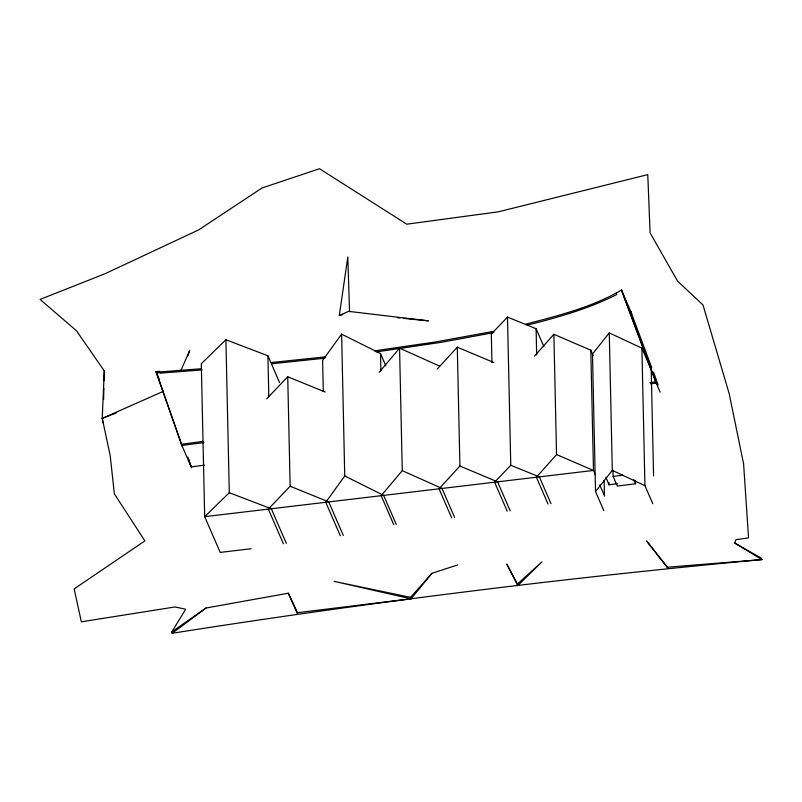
<?xml version="1.0" encoding="UTF-8"?>
<svg xmlns="http://www.w3.org/2000/svg" width="802" height="802" viewBox="0 0 802 802"><rect width="100%" height="100%" fill="white"/><g stroke="black" fill="none" stroke-linecap="round" stroke-linejoin="round"><path stroke-width="1.2" d="M103.608 399.416L103.869 388.268M104.049 380.83L104.29 370.925L76.461 330.755L40.1 299.417L104.841 273.813L198.615 229.913L261.993 188.009L319.527 168.731L406.774 224.189L498.232 211.838L647.775 174.635L650.101 232.891L677.51 281.041L702.983 304.96L729.128 393.431L743.594 463.917L748.537 537.831L735.865 539.696L734.863 543.114L761.9 559.596L761.399 558.192L734.863 543.114M617.6 483.706L608.969 484.779L609.039 482.543M103.047 422.945L102.245 418.403L104.29 370.925M342.735 314.615L339.316 315.457L347.817 256.961L349.542 311.687M187.548 356.379L189.673 350.554L180.761 370.865M667.575 567.204L667.795 568.277L646.572 540.959L667.575 567.204L761.9 559.596C564.628 577.861 367.887 602.412 172.189 633.269L171.808 631.926L185.683 609.209L174.956 606.974L81.353 621.811L74.155 588.919L144.891 540.899L114.355 493.852L110.195 455.566L102.245 418.403L163.598 391.206M385.842 365.832L380.509 353.552L341.612 334.133L322.615 360.439L323.296 391.546M341.612 334.133L344.75 475.967L325.752 502.273L340.309 535.766M653.57 475.847L651.214 369.602L641.901 348.168L609.269 332.89L592.477 354.043L595.515 491.546L603.856 510.724M595.515 491.546L612.307 470.383L609.269 332.89M457.721 564.919L431.917 573.31L411.065 598.813L297.502 612.678L288.329 593.209L206.054 607.996L171.808 631.926M379.236 372.268L399.556 348.148L439.295 365.963M399.556 348.148L402.263 470.634L381.161 495.686L393.782 524.719M534.523 356.078L553.871 334.294L590.803 350.193L593.229 355.777M553.871 334.294L556.548 454.564L536.398 477.25L548.047 504.027M410.544 597.36L411.065 598.813L334.133 581.36L410.544 597.36L431.917 573.31M437.24 369.05L457.29 347.186L493.811 362.514M457.29 347.186L459.917 466.032L439.035 488.799L451.656 517.831M266.745 398.774L287.728 376.77L325.181 392.008M287.728 376.77L290.144 486.223L268.329 509.11L283.377 543.716M543.866 346.594L536.097 328.73L507.486 317.101L491.305 334.063L491.947 362.694M507.486 317.101L510.774 465.27L494.603 482.223L507.225 511.255M517.761 585.63L541.982 561.851L517.46 584.006L517.761 585.63L506.704 563.986L517.46 584.006M279.557 382.574L267.908 355.777L225.903 339.737L201.302 363.707L204.68 516.678L220.219 552.408L251.056 548.738M225.903 339.737L229.292 492.709L204.68 516.678L593.48 470.443L595.415 474.904M172.189 633.269L206.054 607.996M525.861 324.138C558.503 315.557 592.157 307.296 621.48 290.023L631.695 313.622L630.713 314.244M629.45 312.299L630.803 311.457L631.214 312.469M339.316 315.457L348.599 311.356L428.378 320.84L403.757 318.374M102.245 418.403L116.15 413.03M527.355 325.101C557.901 317.472 588.538 308.81 616.748 294.534L616.217 293.342M493.42 331.386L435.817 341.913L374.664 350.845M493.962 332.589L440.94 342.364L376.288 351.908M181.473 444.258L202.946 441.411M203.878 442.564L181.894 445.481L155.899 371.557L159.568 371.286L159.538 371.958L201.593 368.73M204.65 465.13L191.217 466.914L188.35 458.734M613.209 470.754L612.949 470.092L613.129 476.428L622.863 475.215M635.465 480.538L635.565 483.776L617.309 486.042L613.129 476.428M650.041 382.594L655.695 381.892L660.156 392.128M650.582 383.797L656.236 383.095M325.582 356.84L271.377 362.534M324.94 358.173L271.918 363.737M202.124 369.922L160.079 373.161L160.099 372.489L156.44 372.76M157.362 373.662L156.831 373.702L167.147 403.165M397.591 317.752L400.058 318.003M229.292 492.709L271.297 508.759L286.344 543.365M510.774 465.27L539.375 476.899L551.024 503.696M290.144 486.223L328.74 501.922L343.296 535.415M459.917 466.032L497.581 481.842L510.202 510.864M556.548 454.564L593.48 470.453L590.803 350.193M402.263 470.634L442.002 488.448L454.624 517.48M612.307 470.383L644.938 485.671L652.788 503.716M344.75 475.967L383.637 495.395L396.258 524.418M288.329 593.209L297.522 613.991L297.502 612.678M633.7 479.506L635.565 483.776M599.786 484.949L604.638 496.117M155.899 371.557L159.377 379.526M181.352 444.278L191.608 467.857M621.48 290.023L656.627 384.038M605.971 477.27L608.969 484.779M630.763 311.477L651.745 367.737M653.53 372.178L656.537 380.369M656.878 381.521L658.161 384.96M621.44 290.043L655.695 381.892M187.838 457.07L188.921 460.188M189.292 461.22L190.836 465.641M167.528 404.258L182.285 446.423M641.901 348.168L644.938 485.671M604.117 480.478L604.417 494.232M536.097 328.73L536.668 354.875M380.509 353.552L380.89 370.975M267.908 355.777L268.82 396.82"/></g></svg>
